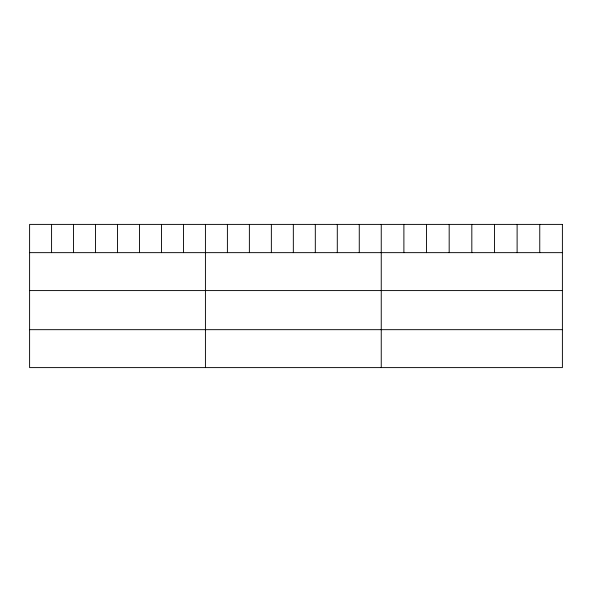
<?xml version="1.0" encoding="UTF-8"?>
<svg xmlns="http://www.w3.org/2000/svg" width="592" height="592" viewBox="0 0 592 592"><rect width="100%" height="100%" fill="white"/><g stroke="black" fill="none" stroke-linecap="round" stroke-linejoin="round"><path stroke-width="0.89" d="M29.6 252.643L562.4 252.643M29.6 290.583L562.4 290.583M29.6 329.67L562.4 329.67M539.756 224.398L539.756 252.643M517.112 224.398L517.112 252.643M494.468 224.398L494.468 252.643M471.824 224.398L471.824 252.643M449.18 224.398L449.18 252.643M426.536 224.398L426.536 252.643M403.892 224.398L403.892 252.643M381.248 224.398L381.248 367.602M359.27 224.398L359.27 252.643M337.292 224.398L337.292 252.643M315.314 224.398L315.314 252.643M293.336 224.398L293.336 252.643M271.358 224.398L271.358 252.643M249.38 224.398L249.38 252.643M227.402 224.398L227.402 252.643M205.424 224.398L205.424 367.602M183.446 224.398L183.446 252.643M161.468 224.398L161.468 252.643M139.49 224.398L139.49 252.643M117.512 224.398L117.512 252.643M95.534 224.398L95.534 252.643M73.556 224.398L73.556 252.643M51.578 224.398L51.578 252.643M562.4 224.398L29.6 224.398L29.6 367.602L562.4 367.602L562.4 224.398"/></g></svg>
